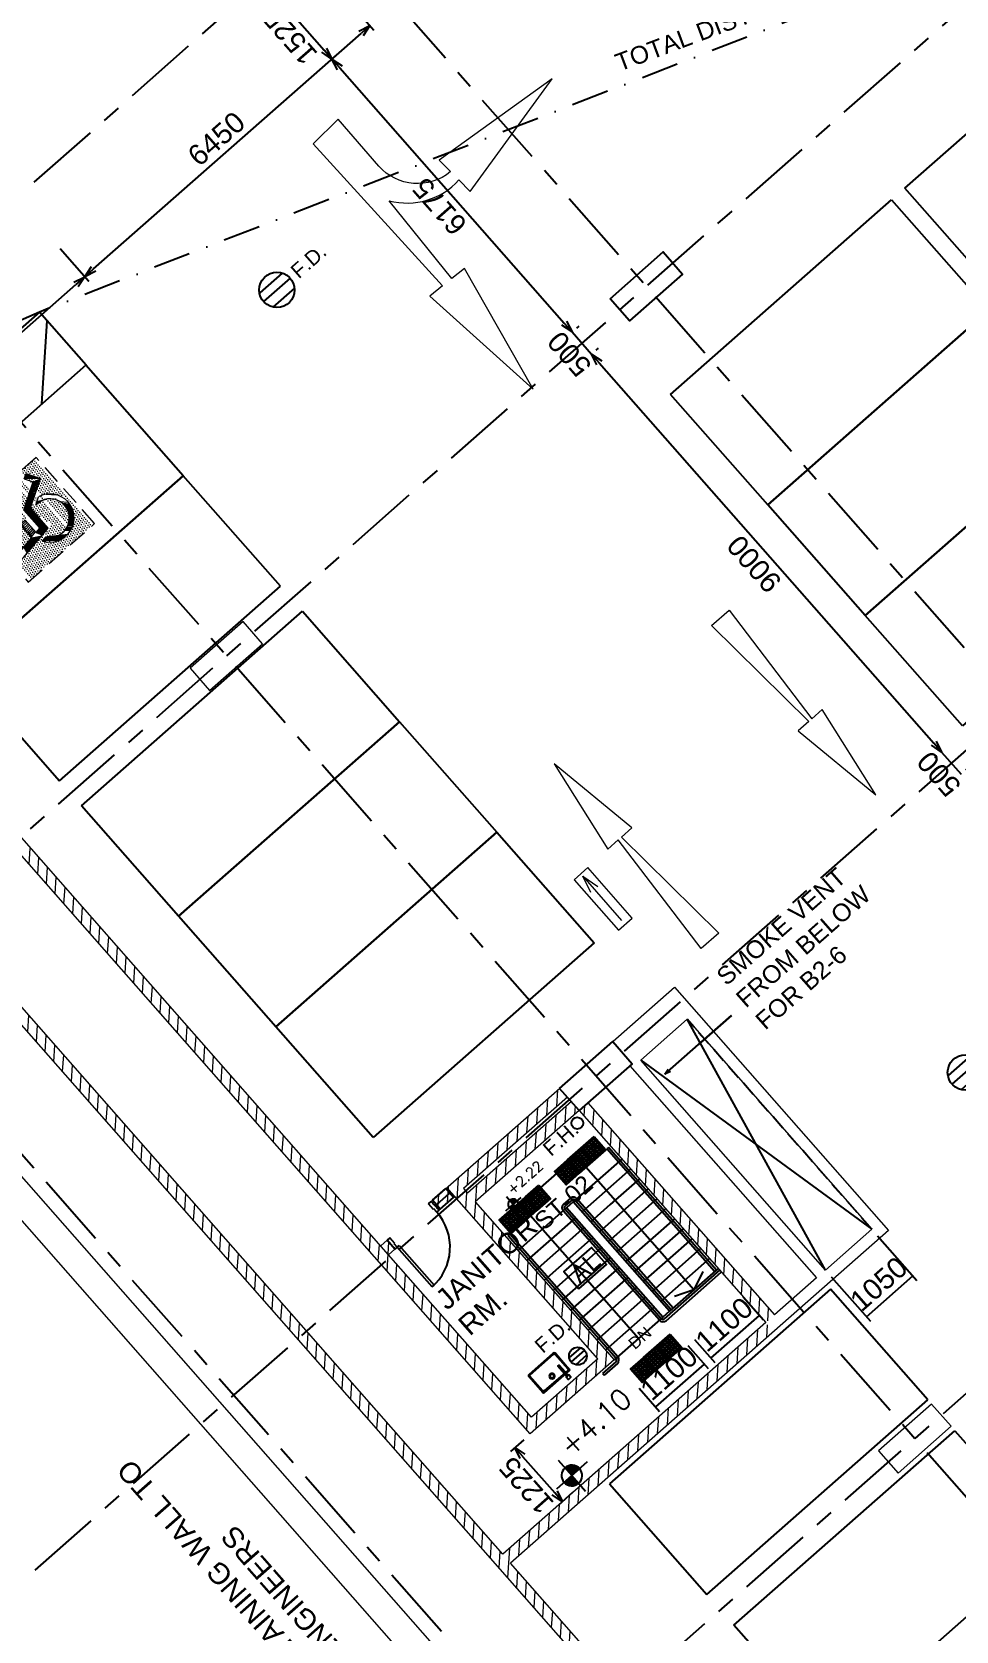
# Model space of a CAD drawing. Header units: millimetres. Extents: x 833681652 to 834427839, y 817425676 to 818089765.
# Drawn here: x 834323288 to 834338984, y 817971130 to 817998280 of the extents above; entities that cross this region are included whole.
import ezdxf
from ezdxf.enums import TextEntityAlignment as Align

# ---------------------------------------------------------------- set-up
doc = ezdxf.new("R2010")
doc.units = ezdxf.units.MM
doc.header["$LTSCALE"] = 100
for name, pattern in [('DASHDOT2', [12.7, 6.35, -3.175, 0, -3.175]), ('Grid Line', [22.225, 12.7, -3.175, 3.175, -3.175]), ('Hidden', [9.525, 6.35, -3.175]), ('HIDDENX2', [19.05, 12.7, -6.35])]:
    doc.linetypes.add(name, pattern=pattern)
for name, color, linetype in [('+C-50', 50, 'Continuous'), ('000-Tactile-l', 8, 'Continuous'), ('A-COLS', 3, 'Continuous'), ('DLN020__', 6, 'Continuous'), ('DLN030_1', 1, 'Continuous'), ('DLN0401_', 7, 'Continuous'), ('DLN040_1', 7, 'Continuous'), ('DLN043__Room Name', 7, 'Continuous'), ('DLN220__', 7, 'Continuous'), ('DLN240__', 1, 'Continuous'), ('DLN280__', 3, 'Continuous'), ('DLN318__Louvres', 6, 'Continuous'), ('DLN580__', 4, 'Continuous'), ('DLN660', 1, 'Continuous'), ('DLN810__', 1, 'Continuous'), ('FITDOOR', 7, 'Continuous'), ('HOZE REEL', 1, 'Continuous'), ('LEVEL', 7, 'Continuous'), ('MOE', 6, 'DASHDOT2'), ('Plumbing', 4, 'Continuous'), ('TRS', 251, 'Continuous')]:
    doc.layers.add(name, color=color, linetype=linetype)
for name, color, linetype, lineweight in [('A-GENM', 6, 'Continuous', 9), ('A-WALL', 7, 'Continuous', 9), ('A030_1', 1, 'Continuous', 13), ('A030_2', 1, 'Continuous', 0), ('A829_ROAD', 1, 'Continuous', 0), ('DLN040__', 3, 'Continuous', 0)]:
    doc.layers.add(name, color=color, linetype=linetype, lineweight=lineweight)
doc.styles.add('romans', font='romans.shx')
doc.styles.get("Standard").update_dxf_attribs({"font": 'swiss.ttf'})
doc.styles.add('Swis721tBT', font='swissl.ttf')
doc.dimstyles.new('INTDIM', dxfattribs={"dimtxt": 200, "dimasz": 125, "dimexe": 100, "dimexo": 150, "dimgap": 80, "dimtad": 1, "dimdec": 0, "dimzin": 9, "dimdsep": 46, "dimtxsty": 'Swis721tBT', "dimblk": 'OPEN30', "dimcen": -125, "dimclrd": 256, "dimclre": 256, "dimclrt": 2, "dimaunit": 1, "dimadec": 1, "dimazin": 0, "dimtfac": 0.444444, "dimtdec": 0, "dimtix": 1, "dimtmove": 2, "dimatfit": 3, "dimldrblk": 'OPEN30', "dimfxl": 0, "dimtolj": 1, "dimlwd": -1, "dimlwe": -1, "dimarcsym": 0})
doc.dimstyles.new('INTDIM350', dxfattribs={"dimtxt": 350, "dimasz": 200, "dimexe": 100, "dimexo": 150, "dimgap": 100, "dimtad": 1, "dimdec": 0, "dimzin": 9, "dimdsep": 46, "dimtxsty": 'Swis721tBT', "dimblk": 'OPEN30', "dimcen": -125, "dimclrd": 256, "dimclre": 256, "dimclrt": 2, "dimaunit": 1, "dimadec": 1, "dimazin": 0, "dimtfac": 0.444444, "dimtdec": 0, "dimtix": 1, "dimtmove": 2, "dimatfit": 3, "dimldrblk": 'OPEN30', "dimfxl": 0, "dimtolj": 1, "dimlwd": -1, "dimlwe": -1, "dimarcsym": 0})
pattern_1 = [(45, (5367260.597, 3419136.997), (-9.642365198, 9.642365198), [])]
pattern_2 = [(86.3502, (834261331.75, 817978739.76), (-158.42802, 10.1057), [])]

# ---------------------------------------------------------------- blocks, each defined once
blk = doc.blocks.new('_Open30')
at = {"color": 0, "linetype": 'ByBlock', "lineweight": -2}
for p, q in [((-1, 0.268), (0, 0)), ((0, 0), (-1, -0.268)), ((0, 0), (-1, 0))]:
    blk.add_line(p, q, dxfattribs=at)
blk = doc.blocks.new('*D191')
at = {"layer": 'Defpoints', "color": 0}
for p in [(834269252, 817985710), (834268110, 817984705), (834325540, 817921752)]:
    blk.add_point(p, dxfattribs=at)
at = {"layer": 'DLN030_1', "linetype": 'Continuous'}
for p, q in [((834269139, 817985611), (834268035, 817984639)), ((834324266, 817920897), (834268242, 817984555)), ((834325427, 817921653), (834324323, 817920681))]:
    blk.add_line(p, q, dxfattribs=at)
at = {"layer": 'DLN030_1', "xscale": 200, "yscale": 200, "zscale": 200}
for p, rotation in [((834268110, 817984705), 131.3502646798603), ((834324398, 817920747), 311.3502646798603)]:
    blk.add_blockref('_Open30', p, dxfattribs=dict(at, rotation=rotation))
at = {"layer": 'DLN030_1', "color": 2, "insert": (834295349, 817953322), "char_height": 400, "attachment_point": 5, "rotation": 311.3503, "style": 'Swis721tBT'}
blk.add_mtext('\\A1;85200', dxfattribs=at)
blk = doc.blocks.new('DLN_Parking - Parking - 2500 x 5000 _WL_-V2-Car Park_B2_F')
at = {"layer": 'DLN660'}
for p, q in [((2500, 0), (0, 0)), ((0, 0), (0, -5000)), ((2500, -5000), (2500, 0)), ((0, -5000), (2500, -5000))]:
    blk.add_line(p, q, dxfattribs=at)
blk = doc.blocks.new('A05-_14-flat-3')
at = {"layer": 'A829_ROAD'}
for p, q in [((-275, 3909), (275, 3909)), ((-50, 709), (-275, 3909)), ((275, 3909), (50, 709)), ((-375, 709), (0, -1624)), ((-50, 709), (-375, 709)), ((0, -1624), (375, 709)), ((375, 709), (50, 709))]:
    blk.add_line(p, q, dxfattribs=at)
blk = doc.blocks.new('DR1CD-flat-10')
at = {"layer": 'FITDOOR'}
for p, q in [((0, 0), (45, 0)), ((0, -900), (0, 0)), ((45, 0), (45, -900)), ((0, -900), (45, -900))]:
    blk.add_line(p, q, dxfattribs=at)
blk = doc.blocks.new('DR1CM-flat-10')
at = {"layer": 'FITDOOR', "color": 6}
blk.add_arc((0, 0), 900, 270, 0, dxfattribs=at)
blk = doc.blocks.new('DLN-Single Door - Opening 2 - 950 x2138 _WH_-1922936-Car Park_B2_F-flat-10')
at = {"layer": 'A-WALL', "lineweight": 25}
for p, q in [((-500, -100), (-500, 100)), ((500, -100), (500, 100))]:
    blk.add_line(p, q, dxfattribs=at)
at = {"layer": 'FITDOOR'}
for p, q in [((-438, 100), (-500, 100)), ((-500, 62), (-500, 100)), ((-488, 62), (-500, 62)), ((-438, -25), (-438, 100)), ((437, 100), (500, 100)), ((437, -25), (437, 100)), ((488, 62), (500, 62)), ((500, 62), (500, 100)), ((-500, -100), (-500, -62)), ((-488, -62), (-500, -62)), ((-450, -100), (-500, -100)), ((-450, -100), (-450, -25)), ((-438, -25), (-450, -25)), ((437, -25), (450, -25)), ((450, -100), (450, -25)), ((450, -100), (500, -100)), ((488, -62), (500, -62)), ((500, -100), (500, -62))]:
    blk.add_line(p, q, dxfattribs=at)
at = {"layer": 'A-WALL'}
for name in ['DR1CD-flat-10', 'DR1CM-flat-10']:
    blk.add_blockref(name, (-450, -100), dxfattribs=at)
blk = doc.blocks.new('DLN-Single Door - Opening 5 -  950 x 2025 _WH_-1665005-Car Park_B2_F-flat-10')
at = {"layer": 'A-WALL'}
blk.add_blockref('DLN-Single Door - Opening 2 - 950 x2138 _WH_-1922936-Car Park_B2_F-flat-10', (5, 0), dxfattribs=at)
blk = doc.blocks.new('DLN-Single Door - Panel 2 - 950 x2138 _WH_-2283119-Car Park_B1_F-flat-1')
at = {"layer": 'A-WALL'}
blk.add_blockref('DLN-Single Door - Opening 5 -  950 x 2025 _WH_-1665005-Car Park_B2_F-flat-10', (-10, 0), dxfattribs=at)
blk = doc.blocks.new('A$C5E2A663B')
at = {"layer": 'A030_1'}
h = blk.add_hatch(dxfattribs=at)
h.set_pattern_fill('DOTS', color=8, scale=25)
h.set_pattern_definition([(360, (-1977757.526, 356316.53), (19.84375, 39.6875), [0, -39.6875])])
h.paths.add_polyline_path([(-923, 457), (-923, -1043), (577, -1043), (577, 457)])
h.paths.add_polyline_path([(-98, -89), (-98, -198), (-381, -198), (-366, -293), (43, -293), (295, -730), (436, -648), (484, -731), (260, -860), (-4, -402), (-460, -402), (-559, 243, -2.320059), (-438, 175), (-398, -89)], flags=16)
h.paths.add_polyline_path([(-542, -273, 1.744792), (-26, -502), (48, -630, -1.527454), (-555, -184)], flags=16)
h = blk.add_hatch(dxfattribs=at)
h.set_pattern_fill('_USER', color=8, scale=13.636364, angle=45, pattern_type=0)
h.set_pattern_definition(pattern_1)
h.paths.add_polyline_path([(-438, 175, 2.320059), (-559, 243), (-460, -402), (-4, -402), (260, -860), (484, -731), (436, -648), (295, -730), (43, -293), (-366, -293), (-381, -198), (-98, -198), (-98, -89), (-398, -89)])
h = blk.add_hatch(dxfattribs=at)
h.set_pattern_fill('_USER', color=8, scale=13.636364, angle=45, pattern_type=0)
h.set_pattern_definition(pattern_1)
h.paths.add_polyline_path([(48, -630), (-26, -502, -1.744792), (-542, -273), (-555, -184, 1.527454)])
at = {"layer": 'A030_1', "color": 2}
for p, q in [((-559, 243), (-460, -402)), ((-438, 175), (-398, -89)), ((-555, -184), (-542, -273)), ((-398, -89), (-98, -89)), ((-381, -198), (-98, -198)), ((-381, -198), (-366, -293)), ((-98, -89), (-98, -198)), ((-460, -402), (-4, -402)), ((-366, -293), (43, -293)), ((-26, -502), (48, -630)), ((-4, -402), (260, -860)), ((43, -293), (295, -730)), ((484, -731), (260, -860)), ((436, -648), (295, -730)), ((436, -648), (484, -731))]:
    blk.add_line(p, q, dxfattribs=at)
at = {"layer": 'A030_1', "color": 2, "linetype": 'Hidden', "ltscale": 0.5}
blk.add_lwpolyline([(-923, -1043), (577, -1043), (577, 457), (-923, 457)], close=True, dxfattribs=at)
at = {"layer": 'A030_1', "color": 2}
for centre, radius, start, end in [((-467, 266), 95.5, 287.213, 193.9443), ((-351, -539), 409, 120, 347.1514), ((-351, -539), 327, 125.6853, 6.4114)]:
    blk.add_arc(centre, radius, start, end, dxfattribs=at)
blk = doc.blocks.new('kitch_sink_004A_A')
at = {"color": 4}
for p, q in [((-10, 355), (-10, 374)), ((-10, 374), (-10, 25)), ((574, 390), (6, 390)), ((7, 355), (7, 25)), ((555, 373), (25, 373)), ((573, 25), (573, 355)), ((590, 355), (590, 374)), ((590, 25), (590, 374)), ((25, 7), (555, 7)), ((25, -10), (555, -10))]:
    blk.add_line(p, q, dxfattribs=at)
blk.add_lwpolyline([(519, 440), (463, 440), (463, 496), (519, 496)], close=True, dxfattribs=at)
blk.add_lwpolyline([(477, 440), (477, 211), (505, 211), (505, 440)], dxfattribs=at)
for radius in [46, 31.5]:
    blk.add_circle((290, 270), radius, dxfattribs=at)
for centre, radius, start, end in [((6, 374), 16, 90, 180), ((25, 355), 18, 90, 180), ((555, 355), 18, 0, 90), ((574, 374), 16, 0, 90), ((25, 25), 35, 180, 270), ((25, 25), 18, 180, 270), ((555, 25), 35, 270, 0), ((555, 25), 18, 270, 0)]:
    blk.add_arc(centre, radius, start, end, dxfattribs=at)
blk = doc.blocks.new('A$C2ABD7BB2')
at = {"layer": 'DLN810__', "color": 6}
for p, q in [((59, 354, 0), (-132, 186, 0)), ((126, 311, 0), (-99, 113, 0)), ((163, 227, 0), (-21, 66, 0))]:
    blk.add_line(p, q, dxfattribs=at)
blk.add_circle((14, 212, 0), 150, dxfattribs=at)
blk = doc.blocks.new('*X14')
at = {"color": 0}
for p, q in [((45956, 42700), (46156, 42700)), ((45956, 42694), (46156, 42694)), ((45957, 42688), (46156, 42688)), ((45957, 42681), (46156, 42681)), ((45958, 42675), (46156, 42675)), ((45959, 42669), (46156, 42669)), ((45960, 42662), (46156, 42662)), ((45962, 42656), (46156, 42656)), ((45964, 42650), (46156, 42650)), ((45965, 42644), (46156, 42644)), ((45968, 42638), (46156, 42638)), ((45970, 42631), (46156, 42631)), ((45973, 42625), (46156, 42625)), ((45975, 42619), (46156, 42619)), ((45978, 42612), (46156, 42612)), ((45982, 42606), (46156, 42606)), ((45986, 42600), (46156, 42600)), ((45990, 42594), (46156, 42594)), ((45994, 42588), (46156, 42588)), ((45999, 42581), (46156, 42581)), ((46004, 42575), (46156, 42575)), ((46009, 42569), (46156, 42569)), ((46015, 42562), (46156, 42562)), ((46022, 42556), (46156, 42556)), ((46029, 42550), (46156, 42550)), ((46037, 42544), (46156, 42544)), ((46047, 42538), (46156, 42538)), ((46057, 42531), (46156, 42531)), ((46069, 42525), (46156, 42525)), ((46083, 42519), (46156, 42519)), ((46102, 42512), (46156, 42512)), ((46133, 42506), (46156, 42506))]:
    blk.add_line(p, q, dxfattribs=at)
blk = doc.blocks.new('*X13')
at = {"color": 0}
for p, q in [((46156, 42900), (46200, 42900)), ((46156, 42894), (46222, 42894)), ((46156, 42888), (46238, 42888)), ((46156, 42881), (46250, 42881)), ((46156, 42875), (46261, 42875)), ((46156, 42869), (46271, 42869)), ((46156, 42862), (46279, 42862)), ((46156, 42856), (46287, 42856)), ((46156, 42850), (46294, 42850)), ((46156, 42844), (46300, 42844)), ((46156, 42838), (46306, 42838)), ((46156, 42831), (46311, 42831)), ((46156, 42825), (46316, 42825)), ((46156, 42819), (46320, 42819)), ((46156, 42812), (46324, 42812)), ((46156, 42806), (46328, 42806)), ((46156, 42800), (46332, 42800)), ((46156, 42794), (46335, 42794)), ((46156, 42788), (46338, 42788)), ((46156, 42781), (46341, 42781)), ((46156, 42775), (46343, 42775)), ((46156, 42769), (46345, 42769)), ((46156, 42762), (46347, 42762)), ((46156, 42756), (46349, 42756)), ((46156, 42750), (46351, 42750)), ((46156, 42744), (46352, 42744)), ((46156, 42738), (46353, 42738)), ((46156, 42731), (46354, 42731)), ((46156, 42725), (46355, 42725)), ((46156, 42719), (46355, 42719)), ((46156, 42712), (46356, 42712)), ((46156, 42706), (46356, 42706))]:
    blk.add_line(p, q, dxfattribs=at)
blk = doc.blocks.new('ELFIN')
at = {"layer": 'LEVEL'}
for p, q in [((0, 0.5), (0, 0)), ((0, 0), (-0.5, 0)), ((0, 0), (0, -0.5)), ((0.5, 0), (0, 0))]:
    blk.add_line(p, q, dxfattribs=at)
for start, end in [(90, 180), (180, 270), (0, 90), (270, 0)]:
    blk.add_arc((0, 0), 0.25, start, end, dxfattribs=at)
at = {"layer": 'LEVEL', "xscale": 0.00125, "yscale": 0.00125, "zscale": 0.00125}
for name in ['*X13', '*X14']:
    blk.add_blockref(name, (-57.695, -53.381), dxfattribs=at)
at = {"layer": 'LEVEL', "style": 'romans'}
blk.add_attdef('ELFIN', (0.254, 0.347), '', height=0.5, dxfattribs=at)
blk = doc.blocks.new('A$C2F682C50')
at = {"layer": 'DLN810__', "color": 6}
for p, q in [((834340351, 818005460), (834339968, 818005123)), ((834340485, 818005373), (834340034, 818004977)), ((834340558, 818005206), (834340191, 818004883))]:
    blk.add_line(p, q, dxfattribs=at)
blk.add_circle((834340260, 818005175), 300, dxfattribs=at)
blk = doc.blocks.new('*D216')
at = {"layer": 'Defpoints', "color": 0}
for p in [(834331753, 817974477, 0), (834332585, 817973578), (834332299, 817973326)]:
    blk.add_point(p, dxfattribs=at)
at = {"layer": 'DLN030_1', "linetype": 'Continuous'}
for p, q in [((834331640, 817974378), (834331415, 817974180)), ((834331622, 817974095), (834332167, 817973476)), ((834332472, 817973479), (834332224, 817973260))]:
    blk.add_line(p, q, dxfattribs=at)
at = {"layer": 'DLN030_1', "xscale": 200, "yscale": 200, "zscale": 200}
for p, rotation in [((834331490, 817974246), 131.3501958279601), ((834332299, 817973326), 311.3501958279601)]:
    blk.add_blockref('_Open30', p, dxfattribs=dict(at, rotation=rotation))
at = {"layer": 'DLN030_1', "color": 2, "insert": (834331685, 817973601), "char_height": 350, "attachment_point": 5, "rotation": 131.3502, "style": 'Swis721tBT'}
blk.add_mtext('\\A1;1225', dxfattribs=at)
blk = doc.blocks.new('*D217')
at = {"layer": 'Defpoints', "color": 0}
for p in [(834335266, 817976919), (834335644, 817976488), (834334440, 817976192)]:
    blk.add_point(p, dxfattribs=at)
at = {"layer": 'DLN030_1', "linetype": 'Continuous'}
for p, q in [((834335365, 817976806), (834335710, 817976413)), ((834334819, 817975762), (834335644, 817976488)), ((834334539, 817976080), (834334885, 817975687))]:
    blk.add_line(p, q, dxfattribs=at)
at = {"layer": 'DLN030_1', "color": 2, "insert": (834335046, 817976335), "char_height": 350, "attachment_point": 5, "rotation": 41.3502, "style": 'Swis721tBT'}
blk.add_mtext('\\A1;1100', dxfattribs=at)
blk = doc.blocks.new('*D218')
at = {"layer": 'Defpoints', "color": 0}
for p in [(834334328, 817976092), (834333502, 817975365), (834333881, 817974934)]:
    blk.add_point(p, dxfattribs=at)
at = {"layer": 'DLN030_1', "linetype": 'Continuous'}
for p, q in [((834334427, 817975979), (834334773, 817975586)), ((834334707, 817975661), (834333881, 817974934)), ((834333601, 817975252), (834333947, 817974859))]:
    blk.add_line(p, q, dxfattribs=at)
at = {"layer": 'DLN030_1', "color": 2, "insert": (834334109, 817975508), "char_height": 350, "attachment_point": 5, "rotation": 41.3502, "style": 'Swis721tBT'}
blk.add_mtext('\\A1;1100', dxfattribs=at)
blk = doc.blocks.new('*D219')
at = {"layer": 'Defpoints', "color": 0}
for p in [(834337554, 817977951), (834336766, 817977257, 0), (834338251, 817977159)]:
    blk.add_point(p, dxfattribs=at)
at = {"layer": 'DLN030_1', "linetype": 'Continuous'}
for p, q in [((834337653, 817977838), (834338317, 817977084)), ((834336865, 817977145), (834337529, 817976391)), ((834337463, 817976466), (834338251, 817977159))]:
    blk.add_line(p, q, dxfattribs=at)
at = {"layer": 'DLN030_1', "color": 2, "insert": (834337672, 817977023), "char_height": 350, "attachment_point": 5, "rotation": 41.3502, "style": 'Swis721tBT'}
blk.add_mtext('\\A1;1050', dxfattribs=at)
blk = doc.blocks.new('hazard warning tactile')
at = {"layer": '000-Tactile-l', "ltscale": 0.015}
blk.add_lwpolyline([(0, 0), (225, 198), (423, -27), (198, -225)], close=True, dxfattribs=at)
for centre, radius in [((35, -2), 17.5), ((35, -2), 12.5), ((73, 31), 17.5), ((73, 31), 12.5), ((106, -7), 17.5), ((110, 64), 17.5), ((106, -7), 12.5), ((110, 64), 12.5), ((143, 26), 17.5), ((148, 97), 17.5), ((143, 26), 12.5), ((148, 97), 12.5), ((176, -11), 17.5), ((181, 59), 17.5), ((176, -11), 12.5), ((185, 130), 17.5), ((181, 59), 12.5), ((185, 130), 12.5), ((214, 22), 17.5), ((218, 92), 17.5), ((214, 22), 12.5), ((223, 163), 17.5), ((218, 92), 12.5), ((223, 163), 12.5), ((247, -16), 17.5), ((251, 55), 17.5), ((256, 125), 17.5), ((251, 55), 12.5), ((256, 125), 12.5), ((285, 17), 17.5), ((289, 88), 17.5), ((285, 17), 12.5), ((289, 88), 12.5), ((322, 50), 17.5), ((322, 50), 12.5), ((355, 13), 17.5), ((355, 13), 12.5), ((68, -40), 17.5), ((68, -40), 12.5), ((101, -77), 17.5), ((101, -77), 12.5), ((134, -115), 17.5), ((139, -44), 17.5), ((134, -115), 12.5), ((139, -44), 12.5), ((167, -152), 17.5), ((172, -82), 17.5), ((167, -152), 12.5), ((172, -82), 12.5), ((200, -190), 17.5), ((205, -119), 17.5), ((200, -190), 12.5), ((209, -49), 17.5), ((205, -119), 12.5), ((209, -49), 12.5), ((238, -157), 17.5), ((242, -86), 17.5), ((238, -157), 12.5), ((242, -86), 12.5), ((247, -16), 12.5), ((276, -124), 17.5), ((280, -53), 17.5), ((276, -124), 12.5), ((280, -53), 12.5), ((313, -91), 17.5), ((318, -20), 17.5), ((313, -91), 12.5), ((318, -20), 12.5), ((351, -58), 17.5), ((351, -58), 12.5), ((388, -25), 17.5), ((388, -25), 12.5)]:
    blk.add_circle(centre, radius, dxfattribs=at)
blk = doc.blocks.new('*D235')
at = {"layer": 'Defpoints', "color": 0}
for p in [(834327375, 817998966), (834328320, 817997764), (834328384, 817997820)]:
    blk.add_point(p, dxfattribs=at)
at = {"layer": 'DLN030_1', "linetype": 'Continuous'}
for p, q in [((834327488, 817999065), (834327450, 817999032)), ((834327507, 817998816), (834328252, 817997970)), ((834328432, 817997863), (834328459, 817997886))]:
    blk.add_line(p, q, dxfattribs=at)
at = {"layer": 'DLN030_1', "xscale": 200, "yscale": 200, "zscale": 200}
for p, rotation in [((834327375, 817998966), 131.3502635480299), ((834328384, 817997820), 311.3502635480299)]:
    blk.add_blockref('_Open30', p, dxfattribs=dict(at, rotation=rotation))
at = {"layer": 'DLN030_1', "color": 2, "insert": (834327669, 817998208), "char_height": 350, "attachment_point": 5, "rotation": 131.3503, "style": 'Swis721tBT'}
blk.add_mtext('\\A1;1525', dxfattribs=at)
blk = doc.blocks.new('*D236')
at = {"layer": 'Defpoints', "color": 0}
for p in [(834328320, 817997764), (834332462, 817993186), (834332462, 817993186)]:
    blk.add_point(p, dxfattribs=at)
at = {"layer": 'DLN030_1', "linetype": 'Continuous'}
for p, q in [((834328432, 817997863), (834328459, 817997886)), ((834328516, 817997670), (834332330, 817993336)), ((834332575, 817993285), (834332537, 817993252))]:
    blk.add_line(p, q, dxfattribs=at)
at = {"layer": 'DLN030_1', "xscale": 200, "yscale": 200, "zscale": 200}
for p, rotation in [((834328384, 817997820), 131.3502635480299), ((834332462, 817993186), 311.3502635480299)]:
    blk.add_blockref('_Open30', p, dxfattribs=dict(at, rotation=rotation))
at = {"layer": 'DLN030_1', "color": 2, "insert": (834330213, 817995318), "char_height": 350, "attachment_point": 5, "rotation": 131.3503, "style": 'Swis721tBT'}
blk.add_mtext('\\A1;6175', dxfattribs=at)
blk = doc.blocks.new('*D237')
at = {"layer": 'Defpoints', "color": 0}
for p in [(834332462, 817993186), (834332793, 817992811), (834332793, 817992811)]:
    blk.add_point(p, dxfattribs=at)
at = {"layer": 'DLN030_1', "linetype": 'Continuous'}
for p, q in [((834332575, 817993285), (834332537, 817993252)), ((834332462, 817993186), (834332793, 817992811)), ((834332905, 817992910), (834332868, 817992877))]:
    blk.add_line(p, q, dxfattribs=at)
at = {"layer": 'DLN030_1', "color": 2, "insert": (834332417, 817992813), "char_height": 350, "attachment_point": 5, "rotation": 131.3503, "style": 'Swis721tBT'}
blk.add_mtext('\\A1;500', dxfattribs=at)
blk = doc.blocks.new('*D238')
at = {"layer": 'Defpoints', "color": 0}
for p in [(834332793, 817992811), (834338739, 817986054), (834338739, 817986054)]:
    blk.add_point(p, dxfattribs=at)
at = {"layer": 'DLN030_1', "linetype": 'Continuous'}
for p, q in [((834332905, 817992910), (834332868, 817992877)), ((834332925, 817992661), (834338607, 817986205)), ((834338626, 817985955), (834338664, 817985988))]:
    blk.add_line(p, q, dxfattribs=at)
at = {"layer": 'DLN030_1', "xscale": 200, "yscale": 200, "zscale": 200}
for p, rotation in [((834332793, 817992811), 131.3502635480299), ((834338739, 817986054), 311.3502635480299)]:
    blk.add_blockref('_Open30', p, dxfattribs=dict(at, rotation=rotation))
at = {"layer": 'DLN030_1', "color": 2, "insert": (834335556, 817989248), "char_height": 350, "attachment_point": 5, "rotation": 131.3503, "style": 'Swis721tBT'}
blk.add_mtext('\\A1;9000', dxfattribs=at)
blk = doc.blocks.new('*D239')
at = {"layer": 'Defpoints', "color": 0}
for p in [(834338739, 817986054), (834339069, 817985679), (834339069, 817985679)]:
    blk.add_point(p, dxfattribs=at)
at = {"layer": 'DLN030_1', "linetype": 'Continuous'}
for p, q in [((834338626, 817985955), (834338664, 817985988)), ((834338739, 817986054), (834339069, 817985679)), ((834339182, 817985778), (834339144, 817985745))]:
    blk.add_line(p, q, dxfattribs=at)
at = {"layer": 'DLN030_1', "color": 2, "insert": (834338694, 817985682), "char_height": 350, "attachment_point": 5, "rotation": 131.3503, "style": 'Swis721tBT'}
blk.add_mtext('\\A1;500', dxfattribs=at)
blk = doc.blocks.new('*D250')
at = {"layer": 'Defpoints', "color": 0}
for p in [(834323764, 817994604), (834324185, 817994125), (834318855, 817989435, 0)]:
    blk.add_point(p, dxfattribs=at)
at = {"layer": 'DLN030_1', "linetype": 'Continuous'}
for p, q in [((834323863, 817994492), (834324251, 817994050)), ((834319006, 817989567), (834324035, 817993993)), ((834318756, 817989547), (834318789, 817989510))]:
    blk.add_line(p, q, dxfattribs=at)
at = {"layer": 'DLN030_1', "xscale": 200, "yscale": 200, "zscale": 200}
for p, rotation in [((834324185, 817994125), 41.35026354802989), ((834318855, 817989435), 221.3502635480299)]:
    blk.add_blockref('_Open30', p, dxfattribs=dict(at, rotation=rotation))
at = {"layer": 'DLN030_1', "color": 2, "insert": (834321336, 817991990), "char_height": 350, "attachment_point": 5, "rotation": 41.3503, "style": 'Swis721tBT'}
blk.add_mtext('\\A1;7100', dxfattribs=at)
blk = doc.blocks.new('*D251')
at = {"layer": 'Defpoints', "color": 0}
for p in [(834328638, 817998829), (834329027, 817998387), (834323665, 817994717)]:
    blk.add_point(p, dxfattribs=at)
at = {"layer": 'DLN030_1', "linetype": 'Continuous'}
for p, q in [((834328737, 817998716), (834329093, 817998312)), ((834324335, 817994258), (834328877, 817998255)), ((834323764, 817994604), (834324251, 817994050))]:
    blk.add_line(p, q, dxfattribs=at)
at = {"layer": 'DLN030_1', "xscale": 200, "yscale": 200, "zscale": 200}
for p, rotation in [((834329027, 817998387), 41.35026354802989), ((834324185, 817994125), 221.3502635480299)]:
    blk.add_blockref('_Open30', p, dxfattribs=dict(at, rotation=rotation))
at = {"layer": 'DLN030_1', "color": 2, "insert": (834326421, 817996466), "char_height": 350, "attachment_point": 5, "rotation": 41.3503, "style": 'Swis721tBT'}
blk.add_mtext('\\A1;6450', dxfattribs=at)
blk = doc.blocks.new('Leader Mark')
blk.add_lwpolyline([(-1141, 156), (0, 156), (0, -156), (-1141, -156)], close=True)
blk.add_leader([(-52, -4), (-1052, -4)], dimstyle='INTDIM350', override={"dimasz": 300, "dimgap": 100, "dimtad": 0, "dimldrblk": 'Open30'})

msp = doc.modelspace()

# ---------------------------------------------------------------- hatches: boundary and pattern name
at = {"layer": 'A-WALL'}
h = msp.add_hatch(dxfattribs=at)
h.set_pattern_fill('ANSI31', scale=50)
h.set_pattern_definition(pattern_2)
h.paths.add_polyline_path([(834331753.3, 817974476.6), (834333179.6, 817975731.8), (834330817.8, 817978415.5), (834332582.3, 817979968.5), (834332450.2, 817980118.6), (834330685.6, 817978565.7), (834330619.6, 817978640.7), (834332383.7, 817980193.2), (834332251.3, 817980343.7), (834330070.8, 817978424.7), (834330203.3, 817978274.2), (834330469.5, 817978508.5), (834332897.4, 817975749.8), (834331771.3, 817974758.8), (834329343.5, 817977517.6), (834329452.6, 817977613.6), (834329320.4, 817977763.7), (834329211.3, 817977667.7), (834323265.3, 817984423.9), (834323114.8, 817984291.4)])
h = msp.add_hatch(dxfattribs=at)
h.set_pattern_fill('ANSI31', scale=50)
h.set_pattern_definition(pattern_2)
h.paths.add_polyline_path([(834338634.8, 817963781.4), (834343401.7, 817967976.6), (834343269.5, 817968126.8), (834338652.2, 817964064.4), (834331418.3, 817972284), (834335884.9, 817976215), (834335752.8, 817976365.1), (834331286.2, 817972434.2), (834321839, 817983168.7), (834321688.9, 817983036.5)])
h = msp.add_hatch(dxfattribs=at)
h.set_pattern_fill('ANSI31', scale=50)
h.set_pattern_definition(pattern_2)
h.paths.add_polyline_path([(834335752.8, 817976365.1), (834335902.9, 817976497.2), (834332732, 817980100.2), (834332581.9, 817979968.1)])

# ---------------------------------------------------------------- linework, layer by layer
at = {"layer": '+C-50'}
for p, q in [((834331737.1, 817975493, 0), (834332134.9, 817975843.1, 0)), ((834332184.3, 817975840, 0), (834332414.9, 817975578, 0)), ((834332402.4, 817975592.3, 0), (834332414.9, 817975578, 0)), ((834331964.5, 817975181.6, 0), (834331733.9, 817975443.6, 0)), ((834332340.6, 817975491.3, 0), (834331987.1, 817975180.2, 0)), ((834332413.5, 817975555.4, 0), (834332361.8, 817975510, 0)), ((834331951.9, 817975195.9, 0), (834331964.5, 817975181.6, 0))]:
    msp.add_line(p, q, dxfattribs=at)
at = {"layer": '+C-50', "elevation": 0}
for points in [[(834332373.6, 817975453.7), (834332340.6, 817975491.3)], [(834332361.8, 817975510), (834332394.9, 817975472.4)], [(834332373.6, 817975453.7), (834332363, 817975444.4), (834332400.4, 817975401.9), (834332442.8, 817975439.3), (834332405.5, 817975481.8), (834332394.9, 817975472.4)]]:
    msp.add_lwpolyline(points, dxfattribs=at)
at = {"layer": '+C-50'}
for centre, radius, start, end in [((834332158.1, 817975816.9, 0), 35, 41.35026, 131.35026), ((834332402.9, 817975567.4, 0), 16, 311.35026, 41.35026), ((834331760.2, 817975466.7, 0), 35, 131.35026, 221.35026), ((834331976.5, 817975192.2, 0), 16, 221.35026, 311.35026)]:
    msp.add_arc(centre, radius, start, end, dxfattribs=at)
at = {"layer": 'A-COLS', "lineweight": 18}
for p, q in [((834345253.3, 817953688, -0.1), (834295736.8, 818009951.8, -0.1)), ((834295361.5, 818009621.5, -0.1), (834344745.8, 817953507.9, -0.1)), ((834326875.9, 817988268), (834325975, 817987475.3)), ((834327206.2, 817987892.7), (834326875.9, 817988268)), ((834326305.4, 817987099.9), (834327206.2, 817987892.7)), ((834325975, 817987475.3), (834326305.4, 817987099.9)), ((834333152.1, 817981136.5), (834332251.3, 817980343.7)), ((834338569.6, 817974980.9), (834337668.7, 817974188.1)), ((834338899.9, 817974605.6), (834338569.6, 817974980.9)), ((834338899.9, 817974605.6), (834338569.6, 817974980.9)), ((834337999.1, 817973812.8), (834338899.9, 817974605.6)), ((834337668.7, 817974188.1), (834337999.1, 817973812.8))]:
    msp.add_line(p, q, dxfattribs=at)
at = {"layer": 'A-COLS'}
for points in [[(834333106.5, 817993751.5), (834334007.4, 817994544.3), (834334337.7, 817994169), (834333436.9, 817993376.2)], [(834332251.3, 817980343.7), (834333152.1, 817981136.5), (834333482.5, 817980761.2), (834332581.6, 817979968.4)]]:
    msp.add_lwpolyline(points, close=True, dxfattribs=at)
at = {"layer": 'A-WALL'}
for p, q in [((834331753.1, 817974476.9, -0.1), (834298602.9, 818012140.8, 0)), ((834338634.6, 817963781.8, -0.1), (834297178.3, 818010887.1, -0.1)), ((834331286, 817972434.5, -0.1), (834297328.5, 818011019.2, -0.1)), ((834329343.2, 817977517.9, -0.1), (834317649.3, 817990805.3, -0.1)), ((834334202.8, 817982061.7), (834337836.4, 817977933)), ((834333627.6, 817980823.3, 0), (834334415.8, 817981517)), ((834334415.8, 817981517), (834337554.2, 817977951)), ((834333444.9, 817980728.1, 0), (834336615.8, 817977125.1, 0)), ((834336765.9, 817977257.3, 0), (834333627.6, 817980823.3, 0)), ((834332383.5, 817980193.6), (834330619.4, 817978641, -0.1)), ((834332450, 817980118.9), (834330685.4, 817978566)), ((834332582.1, 817979968.8), (834330817.5, 817978415.9)), ((834332581.6, 817979968.4), (834335752.6, 817976365.4)), ((834332731.8, 817980100.5), (834335902.7, 817976497.6)), ((834330469.2, 817978508.9, -0.1), (834330203, 817978274.6, -0.1)), ((834329320.2, 817977764, -0.1), (834329211.1, 817977668, -0.1)), ((834329320.2, 817977764, -0.1), (834329211.1, 817977668, -0.1)), ((834337836.4, 817977933), (834331418.1, 817972284.4, -0.1)), ((834337554.2, 817977951), (834336765.9, 817977257.3, 0)), ((834329452.3, 817977613.9, -0.1), (834329343.2, 817977517.9, -0.1)), ((834331771.1, 817974759.2, -0.1), (834329343.2, 817977517.9, -0.1)), ((834336615.8, 817977125.1, 0), (834335902.7, 817976497.6, 0)), ((834335752.6, 817976365.4, 0), (834331286, 817972434.5, -0.1)), ((834338652, 817964064.7, -0.1), (834331418.1, 817972284.4, -0.1))]:
    msp.add_line(p, q, dxfattribs=at)
at = {"layer": 'A-WALL', "lineweight": 18}
for p, q in [((834330070.6, 817978425.1, -0.1), (834334202.8, 817982061.7, -0.1)), ((834332897.1, 817975750.2, 0), (834330336.8, 817978659.4, -0.1)), ((834330619.4, 817978641), (834330685.4, 817978566)), ((834330817.5, 817978415.9), (834333179.4, 817975732.2)), ((834333179.4, 817975732.2, 0), (834331753.1, 817974476.9, 0)), ((834332897.1, 817975750.2, 0), (834331771.1, 817974759.2, 0))]:
    msp.add_line(p, q, dxfattribs=at)
at = {"layer": 'A030_2'}
msp.add_lwpolyline([(834330048, 817993795.7), (834331803.4, 817992213.7), (834330632.1, 817994266.1), (834330418.5, 817994094.1), (834329355.7, 817995413.8, 0.2811833), (834330538.2, 817995767.1), (834330731.4, 817995572.3), (834332123.3, 817997482), (834330203.1, 817996104.7), (834330397.3, 817995909, -0.4055276), (834329177.9, 817996002.1), (834328488.5, 817996801.9), (834328063.9, 817996380.6), (834330262.7, 817993968.6)], format="xyb", close=True, dxfattribs=at)
at = {"layer": 'DLN020__', "linetype": 'Grid Line'}
for p, q in [((834367022.1, 817956122.6), (834303257.4, 818028576.2)), ((834359890.6, 817949846.4), (834296125.9, 818022299.9)), ((834349300, 818018593.3), (834279962.1, 817957570.7)), ((834353735, 817944428.9), (834289970.3, 818016882.5)), ((834354717.4, 818012437.7), (834285379.6, 817951415.1)), ((834360993.7, 818005306.2), (834291655.9, 817944283.7)), ((834366411.1, 817999150.6), (834297073.2, 817938128))]:
    msp.add_line(p, q, dxfattribs=at)
at = {"layer": 'DLN0401_', "color": 4, "elevation": 0}
msp.add_lwpolyline([(834332577, 817976941.9), (834333044.7, 817977353.5), (834332789.9, 817977643), (834332322.2, 817977231.4)], close=True, dxfattribs=at)
at = {"layer": 'DLN220__', "color": 4, "linetype": 'HIDDENX2', "ltscale": 0.2}
msp.add_line((834337554.2, 817977951, 0.1), (834334415.8, 817981517, 0.1), dxfattribs=at)
at = {"layer": 'DLN240__'}
for p, q in [((834332532.1, 817979192.1), (834331593.5, 817978366.1)), ((834333308.3, 817979142.6), (834332482.6, 817978415.9)), ((834334530.6, 817976921.3), (834332532.1, 817979192.1)), ((834334883.4, 817977231.8), (834333050, 817979314.9)), ((834334913.4, 817977258.2), (834333080.1, 817979341.4)), ((834333457, 817978973.7), (834332631.3, 817978247)), ((834333754.3, 817978635.9), (834332928.6, 817977909.2)), ((834333605.6, 817978804.8), (834333111.6, 817978370)), ((834332370, 817978316.8), (834331543.9, 817977589.8)), ((834333591.9, 817976095.2), (834331593.5, 817978366.1)), ((834333974.9, 817976432.2), (834332339.6, 817978290.1)), ((834332482.6, 817978415.9), (834332370, 817978316.8)), ((834334005.2, 817976458.9), (834332370, 817978316.8)), ((834334117.8, 817976558), (834332482.6, 817978415.9)), ((834334147.7, 817976584.4), (834332512.6, 817978442.3)), ((834334177.7, 817976610.8, 0), (834332542.6, 817978468.7, 0)), ((834333111.6, 817978370), (834332779.8, 817978078.1)), ((834333902.9, 817978467), (834333077.2, 817977740.3)), ((834334051.6, 817978298.1), (834333225.9, 817977571.4)), ((834332518.7, 817978147.9), (834331692.6, 817977420.9)), ((834333944.9, 817976405.8), (834332309.6, 817978263.7)), ((834334200.2, 817978129.2), (834333374.5, 817977402.5)), ((834333209.1, 817975758.3, -0.1), (834331375.8, 817977841.5, -0.1)), ((834333239.2, 817975784.6, -0.1), (834331405.9, 817977867.9, -0.1)), ((834332667.3, 817977979), (834331841.6, 817977252.3)), ((834332816, 817977810.1), (834331990.2, 817977083.4)), ((834334348.9, 817977960.3), (834333523.2, 817977233.6)), ((834334497.5, 817977791.4), (834333671.8, 817977064.7)), ((834332964.6, 817977641.2), (834332138.5, 817976914.2)), ((834333113.3, 817977472.3), (834332287.2, 817976745.3)), ((834334646.2, 817977622.5), (834333820.5, 817976895.8)), ((834333261.9, 817977303.4), (834332435.8, 817976576.4)), ((834334794.8, 817977453.6), (834333969.1, 817976726.9)), ((834334031.3, 817976428.7), (834334969.9, 817977254.7)), ((834334057.8, 817976398.6), (834334996.3, 817977224.7)), ((834334943.5, 817977284.7), (834334117.8, 817976558)), ((834333410.6, 817977134.5), (834332584.5, 817976407.5)), ((834333559.2, 817976965.6), (834332733.1, 817976238.6)), ((834333707.9, 817976796.7), (834332881.8, 817976069.7)), ((834333856.5, 817976627.8), (834333030.4, 817975900.8)), ((834334005.2, 817976458.9), (834333179.1, 817975731.9)), ((834334117.8, 817976558), (834334005.2, 817976458.9)), ((834333205.5, 817975701.8, -0.1), (834332980.6, 817975503.9, -0.1)), ((834333231.9, 817975671.8, -0.1), (834333007, 817975473.9, -0.1)), ((834332980.6, 817975503.9), (834333007, 817975473.9))]:
    msp.add_line(p, q, dxfattribs=at)
at = {"layer": 'DLN240__', "linetype": 'HIDDENX2', "ltscale": 0.2}
for p, q in [((834333080.1, 817979341.4), (834333050, 817979314.9)), ((834332429.7, 817978475.9, 0), (834332316.8, 817978376.6, -0.1)), ((834332456.1, 817978445.9, 0), (834332343.2, 817978346.5, 0)), ((834331375.8, 817977841.5), (834331405.8, 817977867.9))]:
    msp.add_line(p, q, dxfattribs=at)
at = {"layer": 'DLN240__', "color": 3}
msp.add_lwpolyline([(834334684.1, 817977235.5), (834334530.6, 817976921.3), (834334199.4, 817976808.9)], dxfattribs=at)
at = {"layer": 'DLN240__', "color": 1, "linetype": 'HIDDENX2', "ltscale": 0.2}
for centre, radius, start, end in [((834332369.7, 817978316.5, -0.1), 80, 131.35026, 221.35133), ((834332369.7, 817978316.5, -0.1), 40, 131.35026, 221.35133), ((834332482.5, 817978415.9, 0), 80, 41.35026, 131.35026), ((834332482.5, 817978415.9, 0), 40, 41.35026, 131.35026)]:
    msp.add_arc(centre, radius, start, end, dxfattribs=at)
at = {"layer": 'DLN240__', "color": 1}
for centre, radius, start, end in [((834334004.9, 817976458.7), 80, 221.35219, 311.35152), ((834334004.9, 817976458.7), 40, 221.35219, 311.35152), ((834333179.1, 817975731.9, -0.1), 40, 311.34901, 41.34834), ((834333179.1, 817975731.9, -0.1), 80, 311.34901, 41.34834)]:
    msp.add_arc(centre, radius, start, end, dxfattribs=at)
at = {"layer": 'DLN280__', "color": 4, "linetype": 'Continuous', "ltscale": 0.2}
for p, q in [((834336765.9, 817977257.3, 0), (834334415.8, 817981517)), ((834333627.6, 817980823.3, 0), (834337554.2, 817977951))]:
    msp.add_line(p, q, dxfattribs=at)
at = {"layer": 'DLN318__Louvres'}
for p, q in [((834330091.1, 817978443.1, -0.1), (834330316.3, 817978641.3, -0.1)), ((834330157.3, 817978367.9, -0.1), (834330382.7, 817978565.9, -0.1)), ((834330448.7, 817978490.8, -0.1), (834330316.3, 817978641.3, -0.1)), ((834330223.5, 817978292.6, -0.1), (834330091.1, 817978443.1, -0.1)), ((834330223.5, 817978292.6, -0.1), (834330448.7, 817978490.8, -0.1))]:
    msp.add_line(p, q, dxfattribs=at)
at = {"layer": 'DLN580__'}
msp.add_circle((834332550.1, 817979753.1), 100, dxfattribs=at)
msp.add_circle((834332550.1, 817979753.1), 100, dxfattribs=at)
at = {"layer": 'DLN660'}
for p, q in [((834323413.9, 817993524.9, -0.1), (834319660.5, 817990221.6, -0.1)), ((834324206.7, 817992624, -0.1), (834323413.9, 817993524.9, -0.1)), ((834323456, 817991963.4, -0.1), (834323546.1, 817993374.7, -0.1))]:
    msp.add_line(p, q, dxfattribs=at)
at = {"layer": 'MOE'}
msp.add_lwpolyline([(834351558.9, 817997002.9), (834340167.5, 818000032.3), (834323414, 817993524.9), (834318116.2, 817991175.9)], dxfattribs=at)

# ---------------------------------------------------------------- block references
at = {"rotation": 269.9995904961691}
for p in [(834332836.9, 817979527), (834332386.5, 817979130.6), (834332611.7, 817979328.8), (834331898.2, 817978700.9), (834331447.8, 817978304.5), (834331673, 817978502.7), (834334127.9, 817976167.4), (834333902.7, 817975969.2), (834333677.5, 817975771)]:
    msp.add_blockref('hazard warning tactile', p, dxfattribs=at)
at = {"layer": 'A-GENM', "xscale": -1, "rotation": 311.3502637035565}
msp.add_blockref('Leader Mark', (834332612.2, 817983988.1, -0.1), dxfattribs=at)
at = {"layer": 'A-WALL', "rotation": 41.35026354792093}
msp.add_blockref('DLN-Single Door - Panel 2 - 950 x2138 _WH_-2283119-Car Park_B1_F-flat-1', (834329765.4, 817978022.6, -0.1), dxfattribs=at)
at = {"layer": 'DLN660', "xscale": -1}
for p, rotation in [((834338115.2, 817995628.5), 131.3502635479248), ((834334136.6, 817992127), 131.3502635479248), ((834335788.2, 817990250.3), 131.3502635479248), ((834337439.9, 817988373.6), 131.3502635479248), ((834324127.8, 817985141.7, -0.1), 131.3502635479248), ((834325779.4, 817983265, -0.1), 131.3502635479248), ((834327431.1, 817981388.3, -0.1), 131.3502635479248), ((834335212.5, 817971227.2), 131.3502635479272), ((834336864.2, 817969350.5), 131.3502635479272)]:
    msp.add_blockref('DLN_Parking - Parking - 2500 x 5000 _WL_-V2-Car Park_B2_F', p, dxfattribs=dict(at, rotation=rotation))
at = {"layer": 'DLN660'}
for p, rotation in [((834322103, 817987442.3, -0.1), 131.3502635599677), ((834323754.7, 817985565.6, -0.1), 131.3502635599677), ((834334750.1, 817971752.7), 131.350263558576)]:
    msp.add_blockref('DLN_Parking - Parking - 2500 x 5000 _WL_-V2-Car Park_B2_F', p, dxfattribs=dict(at, rotation=rotation))
at = {"layer": 'DLN810__', "color": 4}
for p, xscale, yscale, zscale, rotation in [((834336847.3, 817986210.8), 0.7229092483945704, 0.7229092483945704, 0.7229092483945704, 41.35026353979185), ((834332936.4, 817984969.9), 0.7229092483945709, 0.7229092483945709, 0.7229092483945709, 221.3502635397918)]:
    msp.add_blockref('A05-_14-flat-3', p, dxfattribs=dict(at, xscale=xscale, yscale=yscale, zscale=zscale, rotation=rotation))
at = {"layer": 'HOZE REEL', "rotation": 6.771992559802584e-05}
for name, p in [('A$C2F682C50', (-11845, -12260.9)), ('A$C2F682C50', (-151.3, -25548.1)), ('A$C2ABD7BB2', (834332547, 817975585.7))]:
    msp.add_blockref(name, p, dxfattribs=at)
at = {"layer": 'LEVEL'}
for p, xscale, yscale, zscale, rotation, values in [((834331461.2, 817978375.7, -0.1), 349.9999999999999, 349.9999999999999, 349.9999999999999, 41.3502635479209, {'ELFIN': '+2.22'}), ((834332458.5, 817973769.5, -0.1), 699.9999999999999, 699.9999999999999, 699.9999999999999, 41.35026354792133, {'ELFIN': '+4.10'})]:
    msp.add_blockref('ELFIN', p, dxfattribs=dict(at, xscale=xscale, yscale=yscale, zscale=zscale, rotation=rotation)).add_auto_attribs(values)
at = {"layer": 'Plumbing', "xscale": -1, "rotation": 221.3502635913934}
msp.add_blockref('kitch_sink_004A_A', (834331725.3, 817975468.9, 0), dxfattribs=at)
at = {"layer": 'TRS', "ltscale": 100, "rotation": 131.3502635222396}
msp.add_blockref('A$C5E2A663B', (834322957.5, 817989935.4, -0.1), dxfattribs=at)

# ---------------------------------------------------------------- texts
at = {"layer": 'DLN0401_'}
msp.add_text('TOTAL DIST. = 35.556m <36m', height=300, rotation=20.46833, dxfattribs=at).set_placement((834335994.1, 817998623.6, -0.2), align=Align.CENTER)
at = {"layer": 'DLN0401_', "color": 4}
msp.add_text('AL', height=300, rotation=41.3502, dxfattribs=at).set_placement((834332588.2, 817977026.5))
at = {"layer": 'DLN040__', "insert": (834334884.4, 817982296.6, 0.1), "char_height": 300, "attachment_point": 1, "rotation": 41.35026}
msp.add_mtext_dynamic_manual_height_columns('SMOKE VENT \\PFROM BELOW \\PFOR B2-6', width=4603.783, gutter_width=1, heights=[0], dxfattribs=at)
at = {"layer": 'DLN040__', "insert": (834333396.4, 817976047.6, -0.1), "char_height": 200, "width": 829.07, "attachment_point": 1, "rotation": 41.35026, "line_spacing_factor": 1.00667}
msp.add_mtext('DN', dxfattribs=at)
at = {"layer": 'DLN040__', "insert": (834330195.6, 817967602.3), "char_height": 350, "width": 8442.497, "attachment_point": 1, "rotation": 131.35026}
msp.add_mtext('500MM THICK RETAINING WALL TO STRUCTURAL ENGINEERS DETAILS', dxfattribs=at)
at = {"layer": 'DLN043__Room Name', "rotation": 41.35026}
for s, insert, char_height, attachment_point in [('ST-02', (834332645.7, 817978897.3, 0.1), 300, 3), ('JANITOR\\P{\\W3.690476; }RM.', (834330106.7, 817976825.6, 0.1), 350, 1)]:
    msp.add_mtext_dynamic_manual_height_columns(s, width=1272.488, gutter_width=1, heights=[0], dxfattribs=dict(at, insert=insert, char_height=char_height, attachment_point=attachment_point))
at = {"layer": 'DLN580__', "insert": (834331938.6, 817979363.6, -0.1), "char_height": 250, "attachment_point": 1, "rotation": 41.41814}
msp.add_mtext_dynamic_manual_height_columns('F.H.', width=655.972, gutter_width=1, heights=[0], dxfattribs=at)
at = {"layer": 'HOZE REEL', "color": 6, "char_height": 250, "attachment_point": 1}
for insert, rotation in [((834327655.1, 817994265.4), 41.35026), ((834331800.1, 817976019.6, 0.1), 41.41814)]:
    msp.add_mtext_dynamic_manual_height_columns('F.D.', width=4603.783, gutter_width=1, heights=[0], dxfattribs=dict(at, insert=insert, rotation=rotation))

# ---------------------------------------------------------------- dimensions: what is measured, and where the dimension line sits
at = {"layer": 'DLN030_1'}
for base, p1, p2, text, picture, middle in [((834328383.8, 817997820.4, 0), (834327375.3, 817998966.3, 0), (834328319.8, 817997764.1, 0), '1525', '*D235', (834327669.4, 817998208.4, 0)), ((834332462.4, 817993186, 0), (834328319.8, 817997764.1, 0), (834332462.4, 817993186, 0), '6175', '*D236', (834330213, 817995318.3, 0))]:
    dim = msp.add_linear_dim(base=base, p1=p1, p2=p2, angle=131.35026, text=text, dimstyle='INTDIM350', dxfattribs=at)
    dim.commit()
    dim.dimension.update_dxf_attribs({"geometry": picture, "text_midpoint": middle})
for base, p1, p2, angle, picture, middle in [((834329027.3, 817998386.7), (834323664.8, 817994716.9), (834328638.1, 817998828.9), 41.35026, '*D251', (834326421.4, 817996466.1)), ((834324185.3, 817994125.4), (834318855.5, 817989434.7, -0.1), (834323763.9, 817994604.3), 41.35026, '*D250', (834321335.5, 817991990.2)), ((834332792.7, 817992810.6, 0), (834332462.4, 817993186, 0), (834332792.7, 817992810.6, 0), 131.35026, '*D237', (834332417.4, 817992813.4, 0)), ((834338738.6, 817986054.5, 0), (834332792.7, 817992810.6, 0), (834338738.6, 817986054.5, 0), 131.35026, '*D238', (834335555.6, 817989247.7, 0)), ((834339069, 817985679.1, 0), (834338738.6, 817986054.5, 0), (834339069, 817985679.1, 0), 131.35026, '*D239', (834338693.7, 817985681.9, 0)), ((834338250.7, 817977159.5), (834336766, 817977257.3, 0), (834337554.2, 817977951), 41.3502, '*D219', (834337671.7, 817977022.7)), ((834335644.3, 817976488.5), (834334439.7, 817976192.1), (834335265.5, 817976918.8), 41.3502, '*D217', (834335046.5, 817976335.2)), ((834333880.9357, 817974934.3399), (834334328.2504, 817976091.7529), (834333502.1737, 817975364.7146), 41.3502, '*D218', (834334109.0818, 817975507.9461)), ((834332299.3, 817973326.3), (834331753.1, 817974476.9, 0), (834332584.9, 817973577.6), 131.3502, '*D216', (834331684.7, 817973601))]:
    dim = msp.add_linear_dim(base=base, p1=p1, p2=p2, angle=angle, dimstyle='INTDIM350', dxfattribs=at)
    dim.commit()
    dim.dimension.update_dxf_attribs({"geometry": picture, "text_midpoint": middle})
dim = msp.add_linear_dim(base=(834268109.8, 817984705.4), p1=(834325539.8, 817921751.9), p2=(834269251.5, 817985710.2), angle=131.35026, dimstyle='INTDIM', override={"dimtxt": 400, "dimasz": 200, "dimarcsym": 2}, dxfattribs=at)
dim.commit()
dim.dimension.update_dxf_attribs({"geometry": '*D191', "text_midpoint": (834295348.8, 817953322.5), "dimtype": 160})

# ---------------------------------------------------------------- leaders
at = {"layer": 'DLN040_1'}
msp.add_leader([(834334039.8, 817980583.3), (834334611.4, 817981086.4), (834335172.3, 817981580), (834334611.4, 817981086.4)], dimstyle='INTDIM', override={"dimtxt": 100, "dimasz": 100, "dimgap": 30, "dimclrd": 1, "dimarcsym": 2}, dxfattribs=at)

doc.saveas('drawing.dxf')
